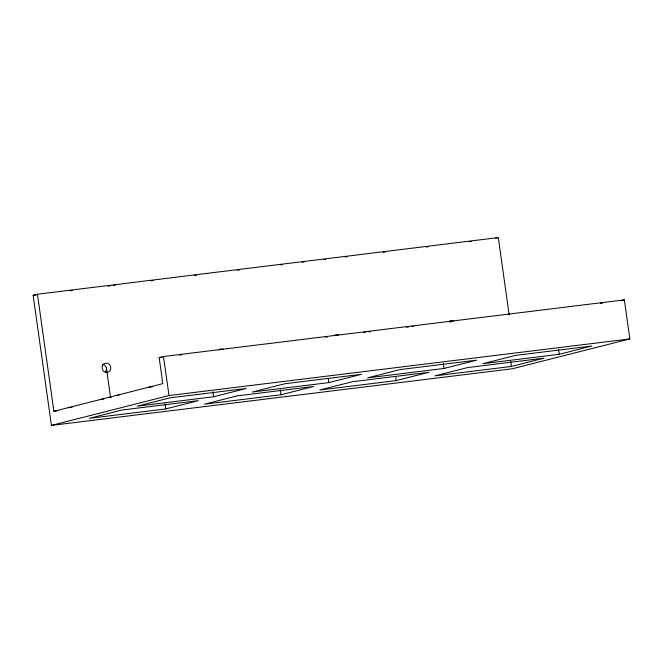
<?xml version="1.0" encoding="UTF-8"?>
<svg xmlns="http://www.w3.org/2000/svg" width="663" height="663" viewBox="0 0 663 663"><rect width="100%" height="100%" fill="white"/><g stroke="black" fill="none" stroke-linecap="round" stroke-linejoin="round"><path stroke-width="0.99" d="M37.443 294.223L53.902 411.309L162.808 383.637L159.153 357.614L163.504 356.512L624.364 299.883L629.85 338.909L512.292 368.777L51.432 425.406L33.15 295.317L37.443 294.223L498.303 237.594L509.176 314.966M495.725 238.249L497.441 237.81M51.432 425.406L168.99 395.538L629.85 338.909M165.758 408.93L198.411 400.634L122 410.024L89.356 418.32L165.758 408.93L165.054 403.924M213.577 396.781L246.23 388.485L169.819 397.875L137.175 406.17L213.577 396.781L212.873 391.775M620.883 300.762L624.364 299.883M280.971 394.767L313.624 386.471L237.221 395.861L204.569 404.157L280.971 394.767L280.267 389.769M328.79 382.617L361.443 374.322L285.032 383.711L252.388 392.007L328.79 382.617L328.226 378.614M396.184 380.612L428.837 372.316L352.434 381.706L319.781 390.001L396.184 380.612L395.629 376.609M444.003 368.462L476.656 360.166L400.253 369.556L367.6 377.852L444.003 368.462L443.307 363.457M511.405 366.457L544.05 358.161L467.647 367.551L434.994 375.846L511.405 366.457L510.701 361.451M559.224 354.307L591.868 346.011L515.466 355.401L482.813 363.697L559.224 354.307L558.519 349.302M33.15 295.317L36.233 294.936M70.104 290.775L72.151 290.527M108.077 286.109L110.133 285.861M113.207 285.48L115.263 285.231M151.189 280.814L153.236 280.565M194.292 275.518L196.347 275.261M237.404 270.222L239.459 269.965M280.515 264.918L282.571 264.67M302.071 262.275L304.118 262.018M323.627 259.623L325.674 259.374M345.174 256.979L347.23 256.722M383.156 252.305L385.211 252.056M426.268 247.009L428.315 246.76M469.371 241.713L471.426 241.465M159.153 357.614L162.236 357.241M179.681 355.095L181.737 354.846M325.434 337.185L327.481 336.928M363.407 332.519L365.462 332.262M368.537 331.89L370.592 331.633M406.518 327.224L408.574 326.967M411.648 326.586L413.704 326.337M449.63 321.92L451.677 321.671M600.512 303.381L602.559 303.132M148.587 387.25L152.672 386.744M116.961 395.413L119 395.165M108.351 397.469L111.417 397.096M100.768 399.399L103.834 399.018M68.123 407.695L72.209 407.19M53.902 411.309L56.96 410.927M163.504 356.512L168.99 395.538M106.387 367.799L110.497 397.046M218.848 349.857A4.732 4.392 75.7 0 1 223.216 349.318M334.061 335.702A4.732 4.392 75.7 0 1 338.428 335.163M449.274 321.538A4.732 4.392 75.7 0 1 453.641 321.008M102.583 364.277A4.682 4.351 75.7 0 1 105.608 371.794M102.317 365.943A4.682 4.351 75.7 0 0 107.041 372.44A4.682 4.351 75.7 0 0 109.801 365.023A4.682 4.351 75.7 0 0 102.317 365.943"/></g></svg>
